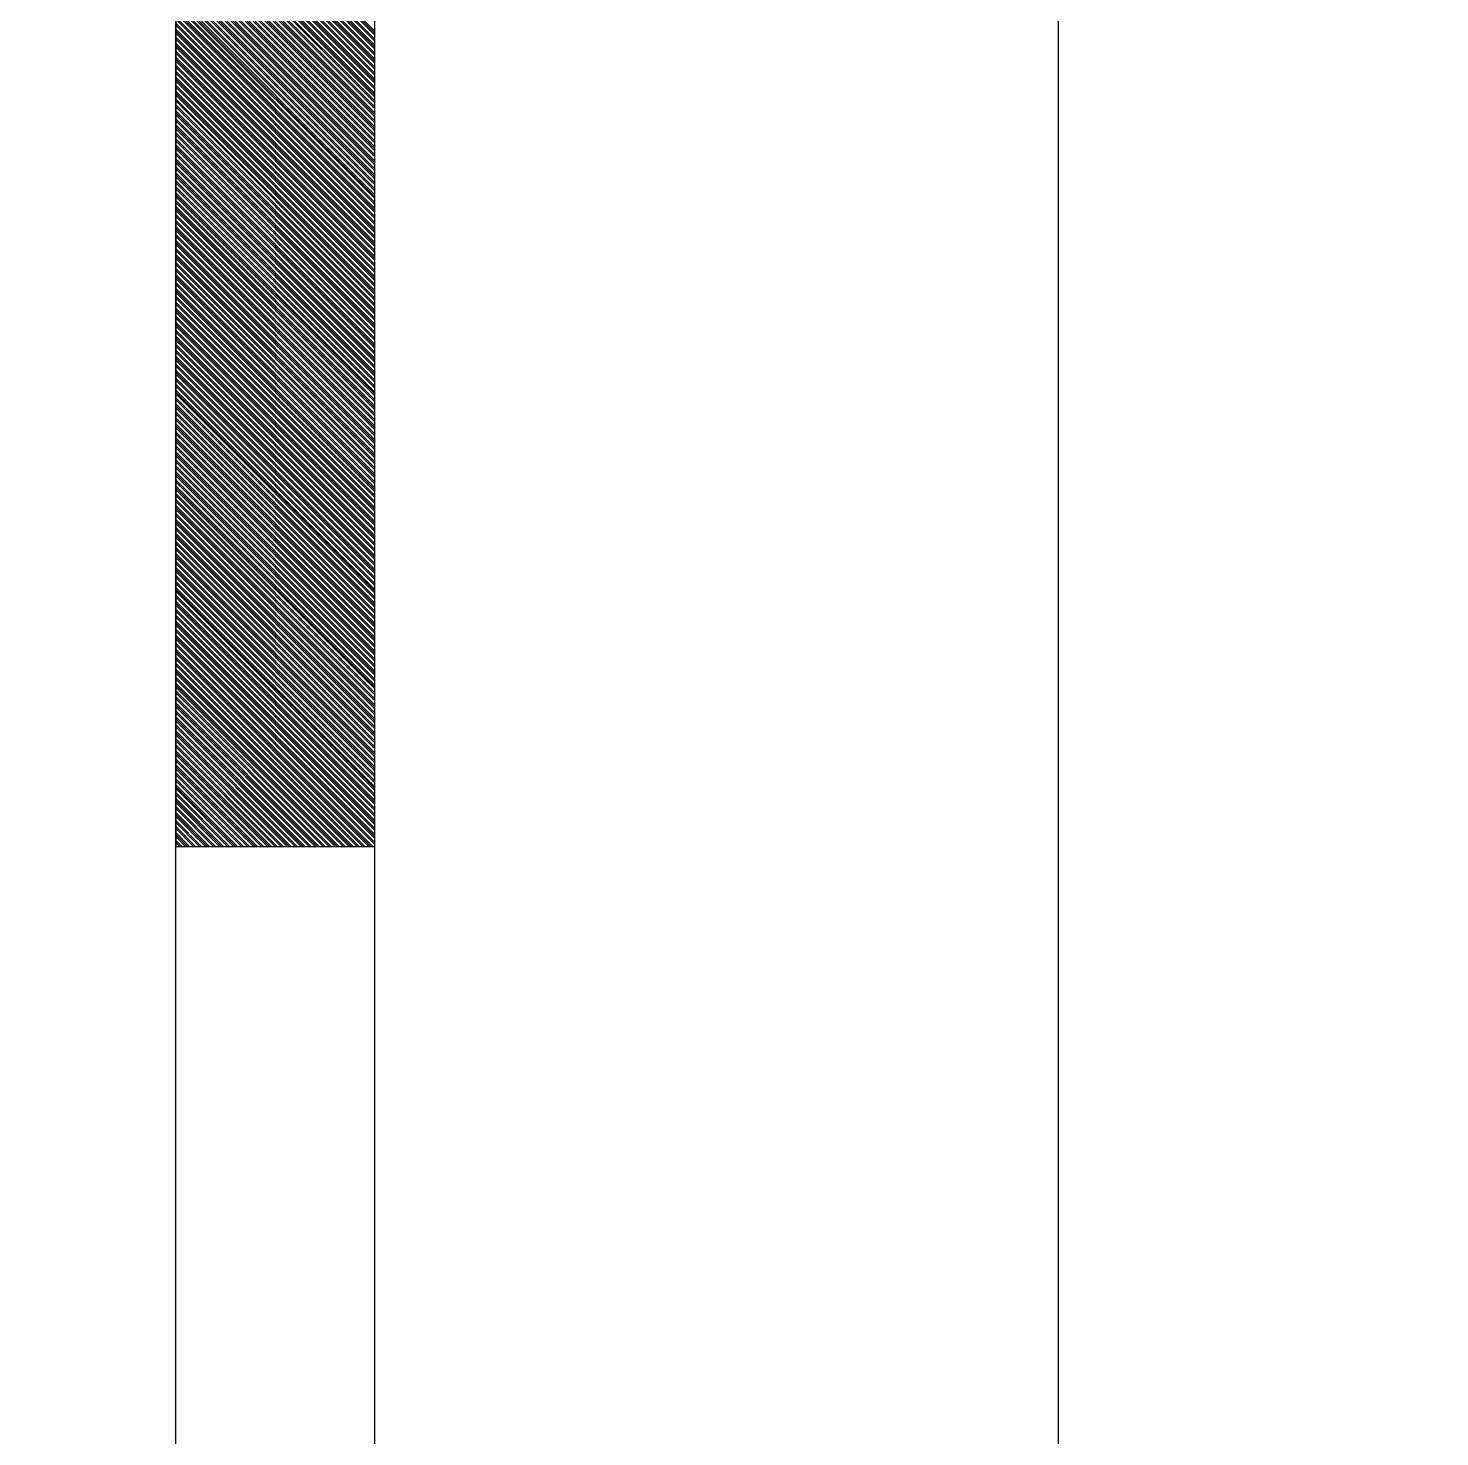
# Model space of a CAD drawing. Extents: x 729854 to 730444, y 4373781 to 4374808.
# Drawn here: x 730092.93 to 730100.01, y 4374708.05 to 4374715.12 of the extents above; entities that cross this region are included whole.
import ezdxf

# ---------------------------------------------------------------- set-up
doc = ezdxf.new("R2010")
doc.units = 0
doc.layers.get('0').update_dxf_attribs({"linetype": 'CONTINUOUS'})

msp = doc.modelspace()

# ---------------------------------------------------------------- linework, layer by layer
at = {"color": 0, "linetype": 'CONTINUOUS'}
for p, q in [((730093.67, 4374681.01), (730093.67, 4374781.01)), ((730093.67, 4374681.01), (730093.67, 4374781.01)), ((730094.67, 4374681.01), (730094.67, 4374781.01)), ((730094.67, 4374681.01), (730094.67, 4374781.01)), ((730094.67, 4374715.1), (730093.67, 4374716.1)), ((730094.67, 4374715.1), (730093.67, 4374716.1)), ((730094.67, 4374715.09), (730093.67, 4374716.09)), ((730094.67, 4374715.09), (730093.67, 4374716.09)), ((730094.67, 4374715.08), (730093.67, 4374716.08)), ((730094.67, 4374715.08), (730093.67, 4374716.08)), ((730094.67, 4374715.06), (730093.67, 4374716.06)), ((730094.67, 4374715.06), (730093.67, 4374716.06)), ((730094.67, 4374715.05), (730093.67, 4374716.05)), ((730094.67, 4374715.05), (730093.67, 4374716.05)), ((730094.67, 4374715.03), (730093.67, 4374716.03)), ((730094.67, 4374715.03), (730093.67, 4374716.03)), ((730094.67, 4374715.02), (730093.67, 4374716.02)), ((730094.67, 4374715.02), (730093.67, 4374716.02)), ((730094.67, 4374715.01), (730093.67, 4374716.01)), ((730094.67, 4374715.01), (730093.67, 4374716.01)), ((730094.67, 4374714.99), (730093.67, 4374715.99)), ((730094.67, 4374714.99), (730093.67, 4374715.99)), ((730094.67, 4374714.98), (730093.67, 4374715.98)), ((730094.67, 4374714.98), (730093.67, 4374715.98)), ((730094.67, 4374714.96), (730093.67, 4374715.96)), ((730094.67, 4374714.96), (730093.67, 4374715.96)), ((730094.67, 4374714.95), (730093.67, 4374715.95)), ((730094.67, 4374714.95), (730093.67, 4374715.95)), ((730094.67, 4374714.94), (730093.67, 4374715.94)), ((730094.67, 4374714.94), (730093.67, 4374715.94)), ((730094.67, 4374714.92), (730093.67, 4374715.92)), ((730094.67, 4374714.92), (730093.67, 4374715.92)), ((730094.67, 4374714.91), (730093.67, 4374715.91)), ((730094.67, 4374714.91), (730093.67, 4374715.91)), ((730094.67, 4374714.89), (730093.67, 4374715.89)), ((730094.67, 4374714.89), (730093.67, 4374715.89)), ((730094.67, 4374714.88), (730093.67, 4374715.88)), ((730094.67, 4374714.88), (730093.67, 4374715.88)), ((730094.67, 4374714.86), (730093.67, 4374715.86)), ((730094.67, 4374714.86), (730093.67, 4374715.86)), ((730094.67, 4374714.85), (730093.67, 4374715.85)), ((730094.67, 4374714.85), (730093.67, 4374715.85)), ((730094.67, 4374714.84), (730093.67, 4374715.84)), ((730094.67, 4374714.84), (730093.67, 4374715.84)), ((730094.67, 4374714.82), (730093.67, 4374715.82)), ((730094.67, 4374714.82), (730093.67, 4374715.82)), ((730094.67, 4374714.81), (730093.67, 4374715.81)), ((730094.67, 4374714.81), (730093.67, 4374715.81)), ((730094.67, 4374714.79), (730093.67, 4374715.79)), ((730094.67, 4374714.79), (730093.67, 4374715.79)), ((730094.67, 4374714.78), (730093.67, 4374715.78)), ((730094.67, 4374714.78), (730093.67, 4374715.78)), ((730094.67, 4374714.77), (730093.67, 4374715.77)), ((730094.67, 4374714.77), (730093.67, 4374715.77)), ((730094.67, 4374714.75), (730093.67, 4374715.75)), ((730094.67, 4374714.75), (730093.67, 4374715.75)), ((730094.67, 4374714.74), (730093.67, 4374715.74)), ((730094.67, 4374714.74), (730093.67, 4374715.74)), ((730094.67, 4374714.72), (730093.67, 4374715.72)), ((730094.67, 4374714.72), (730093.67, 4374715.72)), ((730094.67, 4374714.71), (730093.67, 4374715.71)), ((730094.67, 4374714.71), (730093.67, 4374715.71)), ((730094.67, 4374714.69), (730093.67, 4374715.69)), ((730094.67, 4374714.69), (730093.67, 4374715.69)), ((730094.67, 4374714.68), (730093.67, 4374715.68)), ((730094.67, 4374714.68), (730093.67, 4374715.68)), ((730094.67, 4374714.67), (730093.67, 4374715.67)), ((730094.67, 4374714.67), (730093.67, 4374715.67)), ((730094.67, 4374714.65), (730093.67, 4374715.65)), ((730094.67, 4374714.65), (730093.67, 4374715.65)), ((730094.67, 4374714.64), (730093.67, 4374715.64)), ((730094.67, 4374714.64), (730093.67, 4374715.64)), ((730094.67, 4374714.62), (730093.67, 4374715.62)), ((730094.67, 4374714.62), (730093.67, 4374715.62)), ((730094.67, 4374714.61), (730093.67, 4374715.61)), ((730094.67, 4374714.61), (730093.67, 4374715.61)), ((730094.67, 4374714.6), (730093.67, 4374715.6)), ((730094.67, 4374714.6), (730093.67, 4374715.6)), ((730094.67, 4374714.58), (730093.67, 4374715.58)), ((730094.67, 4374714.58), (730093.67, 4374715.58)), ((730094.67, 4374714.57), (730093.67, 4374715.57)), ((730094.67, 4374714.57), (730093.67, 4374715.57)), ((730094.67, 4374714.55), (730093.67, 4374715.55)), ((730094.67, 4374714.55), (730093.67, 4374715.55)), ((730094.67, 4374714.54), (730093.67, 4374715.54)), ((730094.67, 4374714.54), (730093.67, 4374715.54)), ((730094.67, 4374714.52), (730093.67, 4374715.52)), ((730094.67, 4374714.52), (730093.67, 4374715.52)), ((730094.67, 4374714.51), (730093.67, 4374715.51)), ((730094.67, 4374714.51), (730093.67, 4374715.51)), ((730094.67, 4374714.5), (730093.67, 4374715.5)), ((730094.67, 4374714.5), (730093.67, 4374715.5)), ((730094.67, 4374714.48), (730093.67, 4374715.48)), ((730094.67, 4374714.48), (730093.67, 4374715.48)), ((730094.67, 4374714.47), (730093.67, 4374715.47)), ((730094.67, 4374714.47), (730093.67, 4374715.47)), ((730094.67, 4374714.45), (730093.67, 4374715.45)), ((730094.67, 4374714.45), (730093.67, 4374715.45)), ((730094.67, 4374714.44), (730093.67, 4374715.44)), ((730094.67, 4374714.44), (730093.67, 4374715.44)), ((730094.67, 4374714.43), (730093.67, 4374715.43)), ((730094.67, 4374714.43), (730093.67, 4374715.43)), ((730094.67, 4374714.41), (730093.67, 4374715.41)), ((730094.67, 4374714.41), (730093.67, 4374715.41)), ((730094.67, 4374714.4), (730093.67, 4374715.4)), ((730094.67, 4374714.4), (730093.67, 4374715.4)), ((730094.67, 4374714.38), (730093.67, 4374715.38)), ((730094.67, 4374714.38), (730093.67, 4374715.38)), ((730094.67, 4374714.37), (730093.67, 4374715.37)), ((730094.67, 4374714.37), (730093.67, 4374715.37)), ((730094.67, 4374714.36), (730093.67, 4374715.36)), ((730094.67, 4374714.36), (730093.67, 4374715.36)), ((730094.67, 4374714.34), (730093.67, 4374715.34)), ((730094.67, 4374714.34), (730093.67, 4374715.34)), ((730094.67, 4374714.33), (730093.67, 4374715.33)), ((730094.67, 4374714.33), (730093.67, 4374715.33)), ((730094.67, 4374714.31), (730093.67, 4374715.31)), ((730094.67, 4374714.31), (730093.67, 4374715.31)), ((730094.67, 4374714.3), (730093.67, 4374715.3)), ((730094.67, 4374714.3), (730093.67, 4374715.3)), ((730094.67, 4374714.28), (730093.67, 4374715.28)), ((730094.67, 4374714.28), (730093.67, 4374715.28)), ((730094.67, 4374714.27), (730093.67, 4374715.27)), ((730094.67, 4374714.27), (730093.67, 4374715.27)), ((730094.67, 4374714.26), (730093.67, 4374715.26)), ((730094.67, 4374714.26), (730093.67, 4374715.26)), ((730094.67, 4374714.24), (730093.67, 4374715.24)), ((730094.67, 4374714.24), (730093.67, 4374715.24)), ((730094.67, 4374714.23), (730093.67, 4374715.23)), ((730094.67, 4374714.23), (730093.67, 4374715.23)), ((730094.67, 4374714.21), (730093.67, 4374715.21)), ((730094.67, 4374714.21), (730093.67, 4374715.21)), ((730094.67, 4374714.2), (730093.67, 4374715.2)), ((730094.67, 4374714.2), (730093.67, 4374715.2)), ((730094.67, 4374714.19), (730093.67, 4374715.19)), ((730094.67, 4374714.19), (730093.67, 4374715.19)), ((730094.67, 4374714.17), (730093.67, 4374715.17)), ((730094.67, 4374714.17), (730093.67, 4374715.17)), ((730094.67, 4374714.16), (730093.67, 4374715.16)), ((730094.67, 4374714.16), (730093.67, 4374715.16)), ((730094.67, 4374714.14), (730093.67, 4374715.14)), ((730094.67, 4374714.14), (730093.67, 4374715.14)), ((730094.67, 4374714.13), (730093.67, 4374715.13)), ((730094.67, 4374714.13), (730093.67, 4374715.13)), ((730094.67, 4374714.11), (730093.67, 4374715.11)), ((730094.67, 4374714.11), (730093.67, 4374715.11)), ((730094.67, 4374714.1), (730093.67, 4374715.1)), ((730094.67, 4374714.1), (730093.67, 4374715.1)), ((730094.67, 4374714.09), (730093.67, 4374715.09)), ((730094.67, 4374714.09), (730093.67, 4374715.09)), ((730094.67, 4374714.07), (730093.67, 4374715.07)), ((730094.67, 4374714.07), (730093.67, 4374715.07)), ((730094.67, 4374714.06), (730093.67, 4374715.06)), ((730094.67, 4374714.06), (730093.67, 4374715.06)), ((730094.67, 4374714.04), (730093.67, 4374715.04)), ((730094.67, 4374714.04), (730093.67, 4374715.04)), ((730094.67, 4374714.03), (730093.67, 4374715.03)), ((730094.67, 4374714.03), (730093.67, 4374715.03)), ((730094.67, 4374714.02), (730093.67, 4374715.02)), ((730094.67, 4374714.02), (730093.67, 4374715.02)), ((730094.67, 4374714), (730093.67, 4374715)), ((730094.67, 4374714), (730093.67, 4374715)), ((730094.67, 4374713.99), (730093.67, 4374714.99)), ((730094.67, 4374713.99), (730093.67, 4374714.99)), ((730094.67, 4374713.97), (730093.67, 4374714.97)), ((730094.67, 4374713.97), (730093.67, 4374714.97)), ((730094.67, 4374713.96), (730093.67, 4374714.96)), ((730094.67, 4374713.96), (730093.67, 4374714.96)), ((730094.67, 4374713.95), (730093.67, 4374714.95)), ((730094.67, 4374713.95), (730093.67, 4374714.95)), ((730094.67, 4374713.93), (730093.67, 4374714.93)), ((730094.67, 4374713.93), (730093.67, 4374714.93)), ((730094.67, 4374713.92), (730093.67, 4374714.92)), ((730094.67, 4374713.92), (730093.67, 4374714.92)), ((730094.67, 4374713.9), (730093.67, 4374714.9)), ((730094.67, 4374713.9), (730093.67, 4374714.9)), ((730094.67, 4374713.89), (730093.67, 4374714.89)), ((730094.67, 4374713.89), (730093.67, 4374714.89)), ((730094.67, 4374713.87), (730093.67, 4374714.87)), ((730094.67, 4374713.87), (730093.67, 4374714.87)), ((730094.67, 4374713.86), (730093.67, 4374714.86)), ((730094.67, 4374713.86), (730093.67, 4374714.86)), ((730094.67, 4374713.85), (730093.67, 4374714.85)), ((730094.67, 4374713.85), (730093.67, 4374714.85)), ((730094.67, 4374713.83), (730093.67, 4374714.83)), ((730094.67, 4374713.83), (730093.67, 4374714.83)), ((730094.67, 4374713.82), (730093.67, 4374714.82)), ((730094.67, 4374713.82), (730093.67, 4374714.82)), ((730094.67, 4374713.8), (730093.67, 4374714.8)), ((730094.67, 4374713.8), (730093.67, 4374714.8)), ((730094.67, 4374713.79), (730093.67, 4374714.79)), ((730094.67, 4374713.79), (730093.67, 4374714.79)), ((730094.67, 4374713.78), (730093.67, 4374714.78)), ((730094.67, 4374713.78), (730093.67, 4374714.78)), ((730094.67, 4374713.76), (730093.67, 4374714.76)), ((730094.67, 4374713.76), (730093.67, 4374714.76)), ((730094.67, 4374713.75), (730093.67, 4374714.75)), ((730094.67, 4374713.75), (730093.67, 4374714.75)), ((730094.67, 4374713.73), (730093.67, 4374714.73)), ((730094.67, 4374713.73), (730093.67, 4374714.73)), ((730094.67, 4374713.72), (730093.67, 4374714.72)), ((730094.67, 4374713.72), (730093.67, 4374714.72)), ((730094.67, 4374713.7), (730093.67, 4374714.7)), ((730094.67, 4374713.7), (730093.67, 4374714.7)), ((730094.67, 4374713.69), (730093.67, 4374714.69)), ((730094.67, 4374713.69), (730093.67, 4374714.69)), ((730094.67, 4374713.68), (730093.67, 4374714.68)), ((730094.67, 4374713.68), (730093.67, 4374714.68)), ((730094.67, 4374713.66), (730093.67, 4374714.66)), ((730094.67, 4374713.66), (730093.67, 4374714.66)), ((730094.67, 4374713.65), (730093.67, 4374714.65)), ((730094.67, 4374713.65), (730093.67, 4374714.65)), ((730094.67, 4374713.63), (730093.67, 4374714.63)), ((730094.67, 4374713.63), (730093.67, 4374714.63)), ((730094.67, 4374713.62), (730093.67, 4374714.62)), ((730094.67, 4374713.62), (730093.67, 4374714.62)), ((730094.67, 4374713.61), (730093.67, 4374714.61)), ((730094.67, 4374713.61), (730093.67, 4374714.61)), ((730094.67, 4374713.59), (730093.67, 4374714.59)), ((730094.67, 4374713.59), (730093.67, 4374714.59)), ((730094.67, 4374713.58), (730093.67, 4374714.58)), ((730094.67, 4374713.58), (730093.67, 4374714.58)), ((730094.67, 4374713.56), (730093.67, 4374714.56)), ((730094.67, 4374713.56), (730093.67, 4374714.56)), ((730094.67, 4374713.55), (730093.67, 4374714.55)), ((730094.67, 4374713.55), (730093.67, 4374714.55)), ((730094.67, 4374713.53), (730093.67, 4374714.53)), ((730094.67, 4374713.53), (730093.67, 4374714.53)), ((730094.67, 4374713.52), (730093.67, 4374714.52)), ((730094.67, 4374713.52), (730093.67, 4374714.52)), ((730094.67, 4374713.51), (730093.67, 4374714.51)), ((730094.67, 4374713.51), (730093.67, 4374714.51)), ((730094.67, 4374713.49), (730093.67, 4374714.49)), ((730094.67, 4374713.49), (730093.67, 4374714.49)), ((730094.67, 4374713.48), (730093.67, 4374714.48)), ((730094.67, 4374713.48), (730093.67, 4374714.48)), ((730094.67, 4374713.46), (730093.67, 4374714.46)), ((730094.67, 4374713.46), (730093.67, 4374714.46)), ((730094.67, 4374713.45), (730093.67, 4374714.45)), ((730094.67, 4374713.45), (730093.67, 4374714.45)), ((730094.67, 4374713.44), (730093.67, 4374714.44)), ((730094.67, 4374713.44), (730093.67, 4374714.44)), ((730094.67, 4374713.42), (730093.67, 4374714.42)), ((730094.67, 4374713.42), (730093.67, 4374714.42)), ((730094.67, 4374713.41), (730093.67, 4374714.41)), ((730094.67, 4374713.41), (730093.67, 4374714.41)), ((730094.67, 4374713.39), (730093.67, 4374714.39)), ((730094.67, 4374713.39), (730093.67, 4374714.39)), ((730094.67, 4374713.38), (730093.67, 4374714.38)), ((730094.67, 4374713.38), (730093.67, 4374714.38)), ((730094.67, 4374713.37), (730093.67, 4374714.37)), ((730094.67, 4374713.37), (730093.67, 4374714.37)), ((730094.67, 4374713.35), (730093.67, 4374714.35)), ((730094.67, 4374713.35), (730093.67, 4374714.35)), ((730094.67, 4374713.34), (730093.67, 4374714.34)), ((730094.67, 4374713.34), (730093.67, 4374714.34)), ((730094.67, 4374713.32), (730093.67, 4374714.32)), ((730094.67, 4374713.32), (730093.67, 4374714.32)), ((730094.67, 4374713.31), (730093.67, 4374714.31)), ((730094.67, 4374713.31), (730093.67, 4374714.31)), ((730094.67, 4374713.29), (730093.67, 4374714.29)), ((730094.67, 4374713.29), (730093.67, 4374714.29)), ((730094.67, 4374713.28), (730093.67, 4374714.28)), ((730094.67, 4374713.28), (730093.67, 4374714.28)), ((730094.67, 4374713.27), (730093.67, 4374714.27)), ((730094.67, 4374713.27), (730093.67, 4374714.27)), ((730094.67, 4374713.25), (730093.67, 4374714.25)), ((730094.67, 4374713.25), (730093.67, 4374714.25)), ((730094.67, 4374713.24), (730093.67, 4374714.24)), ((730094.67, 4374713.24), (730093.67, 4374714.24)), ((730094.67, 4374713.22), (730093.67, 4374714.22)), ((730094.67, 4374713.22), (730093.67, 4374714.22)), ((730094.67, 4374713.21), (730093.67, 4374714.21)), ((730094.67, 4374713.21), (730093.67, 4374714.21)), ((730094.67, 4374713.2), (730093.67, 4374714.2)), ((730094.67, 4374713.2), (730093.67, 4374714.2)), ((730094.67, 4374713.18), (730093.67, 4374714.18)), ((730094.67, 4374713.18), (730093.67, 4374714.18)), ((730094.67, 4374713.17), (730093.67, 4374714.17)), ((730094.67, 4374713.17), (730093.67, 4374714.17)), ((730094.67, 4374713.15), (730093.67, 4374714.15)), ((730094.67, 4374713.15), (730093.67, 4374714.15)), ((730094.67, 4374713.14), (730093.67, 4374714.14)), ((730094.67, 4374713.14), (730093.67, 4374714.14)), ((730094.67, 4374713.12), (730093.67, 4374714.12)), ((730094.67, 4374713.12), (730093.67, 4374714.12)), ((730094.67, 4374713.11), (730093.67, 4374714.11)), ((730094.67, 4374713.11), (730093.67, 4374714.11)), ((730094.67, 4374713.1), (730093.67, 4374714.1)), ((730094.67, 4374713.1), (730093.67, 4374714.1)), ((730094.67, 4374713.08), (730093.67, 4374714.08)), ((730094.67, 4374713.08), (730093.67, 4374714.08)), ((730094.67, 4374713.07), (730093.67, 4374714.07)), ((730094.67, 4374713.07), (730093.67, 4374714.07)), ((730094.67, 4374713.05), (730093.67, 4374714.05)), ((730094.67, 4374713.05), (730093.67, 4374714.05)), ((730094.67, 4374713.04), (730093.67, 4374714.04)), ((730094.67, 4374713.04), (730093.67, 4374714.04)), ((730094.67, 4374713.03), (730093.67, 4374714.03)), ((730094.67, 4374713.03), (730093.67, 4374714.03)), ((730094.67, 4374713.01), (730093.67, 4374714.01)), ((730094.67, 4374713.01), (730093.67, 4374714.01)), ((730094.67, 4374713), (730093.67, 4374714)), ((730094.67, 4374713), (730093.67, 4374714)), ((730094.67, 4374712.98), (730093.67, 4374713.98)), ((730094.67, 4374712.98), (730093.67, 4374713.98)), ((730094.67, 4374712.97), (730093.67, 4374713.97)), ((730094.67, 4374712.97), (730093.67, 4374713.97)), ((730094.67, 4374712.96), (730093.67, 4374713.96)), ((730094.67, 4374712.96), (730093.67, 4374713.96)), ((730094.67, 4374712.94), (730093.67, 4374713.94)), ((730094.67, 4374712.94), (730093.67, 4374713.94)), ((730094.67, 4374712.93), (730093.67, 4374713.93)), ((730094.67, 4374712.93), (730093.67, 4374713.93)), ((730094.67, 4374712.91), (730093.67, 4374713.91)), ((730094.67, 4374712.91), (730093.67, 4374713.91)), ((730094.67, 4374712.9), (730093.67, 4374713.9)), ((730094.67, 4374712.9), (730093.67, 4374713.9)), ((730094.67, 4374712.88), (730093.67, 4374713.88)), ((730094.67, 4374712.88), (730093.67, 4374713.88)), ((730094.67, 4374712.87), (730093.67, 4374713.87)), ((730094.67, 4374712.87), (730093.67, 4374713.87)), ((730094.67, 4374712.86), (730093.67, 4374713.86)), ((730094.67, 4374712.86), (730093.67, 4374713.86)), ((730094.67, 4374712.84), (730093.67, 4374713.84)), ((730094.67, 4374712.84), (730093.67, 4374713.84)), ((730094.67, 4374712.83), (730093.67, 4374713.83)), ((730094.67, 4374712.83), (730093.67, 4374713.83)), ((730094.67, 4374712.81), (730093.67, 4374713.81)), ((730094.67, 4374712.81), (730093.67, 4374713.81)), ((730094.67, 4374712.8), (730093.67, 4374713.8)), ((730094.67, 4374712.8), (730093.67, 4374713.8)), ((730094.67, 4374712.79), (730093.67, 4374713.79)), ((730094.67, 4374712.79), (730093.67, 4374713.79)), ((730094.67, 4374712.77), (730093.67, 4374713.77)), ((730094.67, 4374712.77), (730093.67, 4374713.77)), ((730094.67, 4374712.76), (730093.67, 4374713.76)), ((730094.67, 4374712.76), (730093.67, 4374713.76)), ((730094.67, 4374712.74), (730093.67, 4374713.74)), ((730094.67, 4374712.74), (730093.67, 4374713.74)), ((730094.67, 4374712.73), (730093.67, 4374713.73)), ((730094.67, 4374712.73), (730093.67, 4374713.73)), ((730094.67, 4374712.71), (730093.67, 4374713.71)), ((730094.67, 4374712.71), (730093.67, 4374713.71)), ((730094.67, 4374712.7), (730093.67, 4374713.7)), ((730094.67, 4374712.7), (730093.67, 4374713.7)), ((730094.67, 4374712.69), (730093.67, 4374713.69)), ((730094.67, 4374712.69), (730093.67, 4374713.69)), ((730094.67, 4374712.67), (730093.67, 4374713.67)), ((730094.67, 4374712.67), (730093.67, 4374713.67)), ((730094.67, 4374712.66), (730093.67, 4374713.66)), ((730094.67, 4374712.66), (730093.67, 4374713.66)), ((730094.67, 4374712.64), (730093.67, 4374713.64)), ((730094.67, 4374712.64), (730093.67, 4374713.64)), ((730094.67, 4374712.63), (730093.67, 4374713.63)), ((730094.67, 4374712.63), (730093.67, 4374713.63)), ((730094.67, 4374712.62), (730093.67, 4374713.62)), ((730094.67, 4374712.62), (730093.67, 4374713.62)), ((730094.67, 4374712.6), (730093.67, 4374713.6)), ((730094.67, 4374712.6), (730093.67, 4374713.6)), ((730094.67, 4374712.59), (730093.67, 4374713.59)), ((730094.67, 4374712.59), (730093.67, 4374713.59)), ((730094.67, 4374712.57), (730093.67, 4374713.57)), ((730094.67, 4374712.57), (730093.67, 4374713.57)), ((730094.67, 4374712.56), (730093.67, 4374713.56)), ((730094.67, 4374712.56), (730093.67, 4374713.56)), ((730094.67, 4374712.55), (730093.67, 4374713.55)), ((730094.67, 4374712.55), (730093.67, 4374713.55)), ((730094.67, 4374712.53), (730093.67, 4374713.53)), ((730094.67, 4374712.53), (730093.67, 4374713.53)), ((730094.67, 4374712.52), (730093.67, 4374713.52)), ((730094.67, 4374712.52), (730093.67, 4374713.52)), ((730094.67, 4374712.5), (730093.67, 4374713.5)), ((730094.67, 4374712.5), (730093.67, 4374713.5)), ((730094.67, 4374712.49), (730093.67, 4374713.49)), ((730094.67, 4374712.49), (730093.67, 4374713.49)), ((730094.67, 4374712.47), (730093.67, 4374713.47)), ((730094.67, 4374712.47), (730093.67, 4374713.47)), ((730094.67, 4374712.46), (730093.67, 4374713.46)), ((730094.67, 4374712.46), (730093.67, 4374713.46)), ((730094.67, 4374712.45), (730093.67, 4374713.45)), ((730094.67, 4374712.45), (730093.67, 4374713.45)), ((730094.67, 4374712.43), (730093.67, 4374713.43)), ((730094.67, 4374712.43), (730093.67, 4374713.43)), ((730094.67, 4374712.42), (730093.67, 4374713.42)), ((730094.67, 4374712.42), (730093.67, 4374713.42)), ((730094.67, 4374712.4), (730093.67, 4374713.4)), ((730094.67, 4374712.4), (730093.67, 4374713.4)), ((730094.67, 4374712.39), (730093.67, 4374713.39)), ((730094.67, 4374712.39), (730093.67, 4374713.39)), ((730094.67, 4374712.38), (730093.67, 4374713.38)), ((730094.67, 4374712.38), (730093.67, 4374713.38)), ((730094.67, 4374712.36), (730093.67, 4374713.36)), ((730094.67, 4374712.36), (730093.67, 4374713.36)), ((730094.67, 4374712.35), (730093.67, 4374713.35)), ((730094.67, 4374712.35), (730093.67, 4374713.35)), ((730094.67, 4374712.33), (730093.67, 4374713.33)), ((730094.67, 4374712.33), (730093.67, 4374713.33)), ((730094.67, 4374712.32), (730093.67, 4374713.32)), ((730094.67, 4374712.32), (730093.67, 4374713.32)), ((730094.67, 4374712.3), (730093.67, 4374713.3)), ((730094.67, 4374712.3), (730093.67, 4374713.3)), ((730094.67, 4374712.29), (730093.67, 4374713.29)), ((730094.67, 4374712.29), (730093.67, 4374713.29)), ((730094.67, 4374712.28), (730093.67, 4374713.28)), ((730094.67, 4374712.28), (730093.67, 4374713.28)), ((730094.67, 4374712.26), (730093.67, 4374713.26)), ((730094.67, 4374712.26), (730093.67, 4374713.26)), ((730094.67, 4374712.25), (730093.67, 4374713.25)), ((730094.67, 4374712.25), (730093.67, 4374713.25)), ((730094.67, 4374712.23), (730093.67, 4374713.23)), ((730094.67, 4374712.23), (730093.67, 4374713.23)), ((730094.67, 4374712.22), (730093.67, 4374713.22)), ((730094.67, 4374712.22), (730093.67, 4374713.22)), ((730094.67, 4374712.21), (730093.67, 4374713.21)), ((730094.67, 4374712.21), (730093.67, 4374713.21)), ((730094.67, 4374712.19), (730093.67, 4374713.19)), ((730094.67, 4374712.19), (730093.67, 4374713.19)), ((730094.67, 4374712.18), (730093.67, 4374713.18)), ((730094.67, 4374712.18), (730093.67, 4374713.18)), ((730094.67, 4374712.16), (730093.67, 4374713.16)), ((730094.67, 4374712.16), (730093.67, 4374713.16)), ((730094.67, 4374712.15), (730093.67, 4374713.15)), ((730094.67, 4374712.15), (730093.67, 4374713.15)), ((730094.67, 4374712.13), (730093.67, 4374713.13)), ((730094.67, 4374712.13), (730093.67, 4374713.13)), ((730094.67, 4374712.12), (730093.67, 4374713.12)), ((730094.67, 4374712.12), (730093.67, 4374713.12)), ((730094.67, 4374712.11), (730093.67, 4374713.11)), ((730094.67, 4374712.11), (730093.67, 4374713.11)), ((730094.67, 4374712.09), (730093.67, 4374713.09)), ((730094.67, 4374712.09), (730093.67, 4374713.09)), ((730094.67, 4374712.08), (730093.67, 4374713.08)), ((730094.67, 4374712.08), (730093.67, 4374713.08)), ((730094.67, 4374712.06), (730093.67, 4374713.06)), ((730094.67, 4374712.06), (730093.67, 4374713.06)), ((730094.67, 4374712.05), (730093.67, 4374713.05)), ((730094.67, 4374712.05), (730093.67, 4374713.05)), ((730094.67, 4374712.04), (730093.67, 4374713.04)), ((730094.67, 4374712.04), (730093.67, 4374713.04)), ((730094.67, 4374712.02), (730093.67, 4374713.02)), ((730094.67, 4374712.02), (730093.67, 4374713.02)), ((730094.67, 4374712.01), (730093.67, 4374713.01)), ((730094.67, 4374712.01), (730093.67, 4374713.01)), ((730094.67, 4374711.99), (730093.67, 4374712.99)), ((730094.67, 4374711.99), (730093.67, 4374712.99)), ((730094.67, 4374711.98), (730093.67, 4374712.98)), ((730094.67, 4374711.98), (730093.67, 4374712.98)), ((730094.67, 4374711.97), (730093.67, 4374712.97)), ((730094.67, 4374711.97), (730093.67, 4374712.97)), ((730094.67, 4374711.95), (730093.67, 4374712.95)), ((730094.67, 4374711.95), (730093.67, 4374712.95)), ((730094.67, 4374711.94), (730093.67, 4374712.94)), ((730094.67, 4374711.94), (730093.67, 4374712.94)), ((730094.67, 4374711.92), (730093.67, 4374712.92)), ((730094.67, 4374711.92), (730093.67, 4374712.92)), ((730094.67, 4374711.91), (730093.67, 4374712.91)), ((730094.67, 4374711.91), (730093.67, 4374712.91)), ((730094.67, 4374711.89), (730093.67, 4374712.89)), ((730094.67, 4374711.89), (730093.67, 4374712.89)), ((730094.67, 4374711.88), (730093.67, 4374712.88)), ((730094.67, 4374711.88), (730093.67, 4374712.88)), ((730094.67, 4374711.87), (730093.67, 4374712.87)), ((730094.67, 4374711.87), (730093.67, 4374712.87)), ((730094.67, 4374711.85), (730093.67, 4374712.85)), ((730094.67, 4374711.85), (730093.67, 4374712.85)), ((730094.67, 4374711.84), (730093.67, 4374712.84)), ((730094.67, 4374711.84), (730093.67, 4374712.84)), ((730094.67, 4374711.82), (730093.67, 4374712.82)), ((730094.67, 4374711.82), (730093.67, 4374712.82)), ((730094.67, 4374711.81), (730093.67, 4374712.81)), ((730094.67, 4374711.81), (730093.67, 4374712.81)), ((730094.67, 4374711.8), (730093.67, 4374712.8)), ((730094.67, 4374711.8), (730093.67, 4374712.8)), ((730094.67, 4374711.78), (730093.67, 4374712.78)), ((730094.67, 4374711.78), (730093.67, 4374712.78)), ((730094.67, 4374711.77), (730093.67, 4374712.77)), ((730094.67, 4374711.77), (730093.67, 4374712.77)), ((730094.67, 4374711.75), (730093.67, 4374712.75)), ((730094.67, 4374711.75), (730093.67, 4374712.75)), ((730094.67, 4374711.74), (730093.67, 4374712.74)), ((730094.67, 4374711.74), (730093.67, 4374712.74)), ((730094.67, 4374711.72), (730093.67, 4374712.72)), ((730094.67, 4374711.72), (730093.67, 4374712.72)), ((730094.67, 4374711.71), (730093.67, 4374712.71)), ((730094.67, 4374711.71), (730093.67, 4374712.71)), ((730094.67, 4374711.7), (730093.67, 4374712.7)), ((730094.67, 4374711.7), (730093.67, 4374712.7)), ((730094.67, 4374711.68), (730093.67, 4374712.68)), ((730094.67, 4374711.68), (730093.67, 4374712.68)), ((730094.67, 4374711.67), (730093.67, 4374712.67)), ((730094.67, 4374711.67), (730093.67, 4374712.67)), ((730094.67, 4374711.65), (730093.67, 4374712.65)), ((730094.67, 4374711.65), (730093.67, 4374712.65)), ((730094.67, 4374711.64), (730093.67, 4374712.64)), ((730094.67, 4374711.64), (730093.67, 4374712.64)), ((730094.67, 4374711.63), (730093.67, 4374712.63)), ((730094.67, 4374711.63), (730093.67, 4374712.63)), ((730094.67, 4374711.61), (730093.67, 4374712.61)), ((730094.67, 4374711.61), (730093.67, 4374712.61)), ((730094.67, 4374711.6), (730093.67, 4374712.6)), ((730094.67, 4374711.6), (730093.67, 4374712.6)), ((730094.67, 4374711.58), (730093.67, 4374712.58)), ((730094.67, 4374711.58), (730093.67, 4374712.58)), ((730094.67, 4374711.57), (730093.67, 4374712.57)), ((730094.67, 4374711.57), (730093.67, 4374712.57)), ((730094.67, 4374711.56), (730093.67, 4374712.56)), ((730094.67, 4374711.56), (730093.67, 4374712.56)), ((730094.67, 4374711.54), (730093.67, 4374712.54)), ((730094.67, 4374711.54), (730093.67, 4374712.54)), ((730094.67, 4374711.53), (730093.67, 4374712.53)), ((730094.67, 4374711.53), (730093.67, 4374712.53)), ((730094.67, 4374711.51), (730093.67, 4374712.51)), ((730094.67, 4374711.51), (730093.67, 4374712.51)), ((730094.67, 4374711.5), (730093.67, 4374712.5)), ((730094.67, 4374711.5), (730093.67, 4374712.5)), ((730094.67, 4374711.48), (730093.67, 4374712.48)), ((730094.67, 4374711.48), (730093.67, 4374712.48)), ((730094.67, 4374711.47), (730093.67, 4374712.47)), ((730094.67, 4374711.47), (730093.67, 4374712.47)), ((730094.67, 4374711.46), (730093.67, 4374712.46)), ((730094.67, 4374711.46), (730093.67, 4374712.46)), ((730094.67, 4374711.44), (730093.67, 4374712.44)), ((730094.67, 4374711.44), (730093.67, 4374712.44)), ((730094.67, 4374711.43), (730093.67, 4374712.43)), ((730094.67, 4374711.43), (730093.67, 4374712.43)), ((730094.67, 4374711.41), (730093.67, 4374712.41)), ((730094.67, 4374711.41), (730093.67, 4374712.41)), ((730094.67, 4374711.4), (730093.67, 4374712.4)), ((730094.67, 4374711.4), (730093.67, 4374712.4)), ((730094.67, 4374711.39), (730093.67, 4374712.39)), ((730094.67, 4374711.39), (730093.67, 4374712.39)), ((730094.67, 4374711.37), (730093.67, 4374712.37)), ((730094.67, 4374711.37), (730093.67, 4374712.37)), ((730094.67, 4374711.36), (730093.67, 4374712.36)), ((730094.67, 4374711.36), (730093.67, 4374712.36)), ((730094.67, 4374711.34), (730093.67, 4374712.34)), ((730094.67, 4374711.34), (730093.67, 4374712.34)), ((730094.67, 4374711.33), (730093.67, 4374712.33)), ((730094.67, 4374711.33), (730093.67, 4374712.33)), ((730094.67, 4374711.31), (730093.67, 4374712.31)), ((730094.67, 4374711.31), (730093.67, 4374712.31)), ((730094.67, 4374711.3), (730093.67, 4374712.3)), ((730094.67, 4374711.3), (730093.67, 4374712.3)), ((730094.67, 4374711.29), (730093.67, 4374712.29)), ((730094.67, 4374711.29), (730093.67, 4374712.29)), ((730094.67, 4374711.27), (730093.67, 4374712.27)), ((730094.67, 4374711.27), (730093.67, 4374712.27)), ((730094.67, 4374711.26), (730093.67, 4374712.26)), ((730094.67, 4374711.26), (730093.67, 4374712.26)), ((730094.67, 4374711.24), (730093.67, 4374712.24)), ((730094.67, 4374711.24), (730093.67, 4374712.24)), ((730094.67, 4374711.23), (730093.67, 4374712.23)), ((730094.67, 4374711.23), (730093.67, 4374712.23)), ((730094.67, 4374711.22), (730093.67, 4374712.22)), ((730094.67, 4374711.22), (730093.67, 4374712.22)), ((730094.67, 4374711.2), (730093.67, 4374712.2)), ((730094.67, 4374711.2), (730093.67, 4374712.2)), ((730094.67, 4374711.19), (730093.67, 4374712.19)), ((730094.67, 4374711.19), (730093.67, 4374712.19)), ((730094.67, 4374711.17), (730093.67, 4374712.17)), ((730094.67, 4374711.17), (730093.67, 4374712.17)), ((730094.67, 4374711.16), (730093.67, 4374712.16)), ((730094.67, 4374711.16), (730093.67, 4374712.16)), ((730094.67, 4374711.14), (730093.67, 4374712.14)), ((730094.67, 4374711.14), (730093.67, 4374712.14)), ((730094.67, 4374711.13), (730093.67, 4374712.13)), ((730094.67, 4374711.13), (730093.67, 4374712.13)), ((730094.67, 4374711.12), (730093.67, 4374712.12)), ((730094.67, 4374711.12), (730093.67, 4374712.12)), ((730094.67, 4374711.1), (730093.67, 4374712.1)), ((730094.67, 4374711.1), (730093.67, 4374712.1)), ((730094.67, 4374711.09), (730093.67, 4374712.09)), ((730094.67, 4374711.09), (730093.67, 4374712.09)), ((730094.67, 4374711.07), (730093.67, 4374712.07)), ((730094.67, 4374711.07), (730093.67, 4374712.07)), ((730094.67, 4374711.06), (730093.67, 4374712.06)), ((730094.67, 4374711.06), (730093.67, 4374712.06)), ((730094.67, 4374711.05), (730093.67, 4374712.05)), ((730094.67, 4374711.05), (730093.67, 4374712.05)), ((730094.67, 4374711.03), (730093.67, 4374712.03)), ((730094.67, 4374711.03), (730093.67, 4374712.03)), ((730094.67, 4374711.02), (730093.67, 4374712.02)), ((730094.67, 4374711.02), (730093.67, 4374712.02)), ((730094.66, 4374711.01), (730093.67, 4374712)), ((730094.66, 4374711.01), (730093.67, 4374712)), ((730094.65, 4374711.01), (730093.67, 4374711.99)), ((730094.65, 4374711.01), (730093.67, 4374711.99)), ((730094.64, 4374711.01), (730093.67, 4374711.98)), ((730094.64, 4374711.01), (730093.67, 4374711.98)), ((730094.62, 4374711.01), (730093.67, 4374711.96)), ((730094.62, 4374711.01), (730093.67, 4374711.96)), ((730094.61, 4374711.01), (730093.67, 4374711.95)), ((730094.61, 4374711.01), (730093.67, 4374711.95)), ((730094.59, 4374711.01), (730093.67, 4374711.93)), ((730094.59, 4374711.01), (730093.67, 4374711.93)), ((730094.58, 4374711.01), (730093.67, 4374711.92)), ((730094.58, 4374711.01), (730093.67, 4374711.92)), ((730094.56, 4374711.01), (730093.67, 4374711.9)), ((730094.56, 4374711.01), (730093.67, 4374711.9)), ((730094.55, 4374711.01), (730093.67, 4374711.89)), ((730094.55, 4374711.01), (730093.67, 4374711.89)), ((730094.54, 4374711.01), (730093.67, 4374711.88)), ((730094.54, 4374711.01), (730093.67, 4374711.88)), ((730094.52, 4374711.01), (730093.67, 4374711.86)), ((730094.52, 4374711.01), (730093.67, 4374711.86)), ((730094.51, 4374711.01), (730093.67, 4374711.85)), ((730094.51, 4374711.01), (730093.67, 4374711.85)), ((730094.49, 4374711.01), (730093.67, 4374711.83)), ((730094.49, 4374711.01), (730093.67, 4374711.83)), ((730094.48, 4374711.01), (730093.67, 4374711.82)), ((730094.48, 4374711.01), (730093.67, 4374711.82)), ((730094.47, 4374711.01), (730093.67, 4374711.81)), ((730094.47, 4374711.01), (730093.67, 4374711.81)), ((730094.45, 4374711.01), (730093.67, 4374711.79)), ((730094.45, 4374711.01), (730093.67, 4374711.79)), ((730094.44, 4374711.01), (730093.67, 4374711.78)), ((730094.44, 4374711.01), (730093.67, 4374711.78)), ((730094.42, 4374711.01), (730093.67, 4374711.76)), ((730094.42, 4374711.01), (730093.67, 4374711.76)), ((730094.41, 4374711.01), (730093.67, 4374711.75)), ((730094.41, 4374711.01), (730093.67, 4374711.75)), ((730094.39, 4374711.01), (730093.67, 4374711.73)), ((730094.39, 4374711.01), (730093.67, 4374711.73)), ((730094.38, 4374711.01), (730093.67, 4374711.72)), ((730094.38, 4374711.01), (730093.67, 4374711.72)), ((730094.37, 4374711.01), (730093.67, 4374711.71)), ((730094.37, 4374711.01), (730093.67, 4374711.71)), ((730094.35, 4374711.01), (730093.67, 4374711.69)), ((730094.35, 4374711.01), (730093.67, 4374711.69)), ((730094.34, 4374711.01), (730093.67, 4374711.68)), ((730094.34, 4374711.01), (730093.67, 4374711.68)), ((730094.32, 4374711.01), (730093.67, 4374711.66)), ((730094.32, 4374711.01), (730093.67, 4374711.66)), ((730094.31, 4374711.01), (730093.67, 4374711.65)), ((730094.31, 4374711.01), (730093.67, 4374711.65)), ((730094.3, 4374711.01), (730093.67, 4374711.64)), ((730094.3, 4374711.01), (730093.67, 4374711.64)), ((730094.28, 4374711.01), (730093.67, 4374711.62)), ((730094.28, 4374711.01), (730093.67, 4374711.62)), ((730094.27, 4374711.01), (730093.67, 4374711.61)), ((730094.27, 4374711.01), (730093.67, 4374711.61)), ((730094.25, 4374711.01), (730093.67, 4374711.59)), ((730094.25, 4374711.01), (730093.67, 4374711.59)), ((730094.24, 4374711.01), (730093.67, 4374711.58)), ((730094.24, 4374711.01), (730093.67, 4374711.58)), ((730094.23, 4374711.01), (730093.67, 4374711.57)), ((730094.23, 4374711.01), (730093.67, 4374711.57)), ((730094.21, 4374711.01), (730093.67, 4374711.55)), ((730094.21, 4374711.01), (730093.67, 4374711.55)), ((730094.2, 4374711.01), (730093.67, 4374711.54)), ((730094.2, 4374711.01), (730093.67, 4374711.54)), ((730094.18, 4374711.01), (730093.67, 4374711.52)), ((730094.18, 4374711.01), (730093.67, 4374711.52)), ((730094.17, 4374711.01), (730093.67, 4374711.51)), ((730094.17, 4374711.01), (730093.67, 4374711.51)), ((730094.15, 4374711.01), (730093.67, 4374711.49)), ((730094.15, 4374711.01), (730093.67, 4374711.49)), ((730094.14, 4374711.01), (730093.67, 4374711.48)), ((730094.14, 4374711.01), (730093.67, 4374711.48)), ((730094.13, 4374711.01), (730093.67, 4374711.47)), ((730094.13, 4374711.01), (730093.67, 4374711.47)), ((730094.11, 4374711.01), (730093.67, 4374711.45)), ((730094.11, 4374711.01), (730093.67, 4374711.45)), ((730094.1, 4374711.01), (730093.67, 4374711.44)), ((730094.1, 4374711.01), (730093.67, 4374711.44)), ((730094.08, 4374711.01), (730093.67, 4374711.42)), ((730094.08, 4374711.01), (730093.67, 4374711.42)), ((730094.07, 4374711.01), (730093.67, 4374711.41)), ((730094.07, 4374711.01), (730093.67, 4374711.41)), ((730094.06, 4374711.01), (730093.67, 4374711.4)), ((730094.06, 4374711.01), (730093.67, 4374711.4)), ((730094.04, 4374711.01), (730093.67, 4374711.38)), ((730094.04, 4374711.01), (730093.67, 4374711.38)), ((730094.03, 4374711.01), (730093.67, 4374711.37)), ((730094.03, 4374711.01), (730093.67, 4374711.37)), ((730094.01, 4374711.01), (730093.67, 4374711.35)), ((730094.01, 4374711.01), (730093.67, 4374711.35)), ((730094, 4374711.01), (730093.67, 4374711.34)), ((730094, 4374711.01), (730093.67, 4374711.34)), ((730093.98, 4374711.01), (730093.67, 4374711.32)), ((730093.98, 4374711.01), (730093.67, 4374711.32)), ((730093.97, 4374711.01), (730093.67, 4374711.31)), ((730093.97, 4374711.01), (730093.67, 4374711.31)), ((730093.96, 4374711.01), (730093.67, 4374711.3)), ((730093.96, 4374711.01), (730093.67, 4374711.3)), ((730093.94, 4374711.01), (730093.67, 4374711.28)), ((730093.94, 4374711.01), (730093.67, 4374711.28)), ((730093.93, 4374711.01), (730093.67, 4374711.27)), ((730093.93, 4374711.01), (730093.67, 4374711.27)), ((730093.91, 4374711.01), (730093.67, 4374711.25)), ((730093.91, 4374711.01), (730093.67, 4374711.25)), ((730093.9, 4374711.01), (730093.67, 4374711.24)), ((730093.9, 4374711.01), (730093.67, 4374711.24)), ((730093.89, 4374711.01), (730093.67, 4374711.23)), ((730093.89, 4374711.01), (730093.67, 4374711.23)), ((730093.87, 4374711.01), (730093.67, 4374711.21)), ((730093.87, 4374711.01), (730093.67, 4374711.21)), ((730093.86, 4374711.01), (730093.67, 4374711.2)), ((730093.86, 4374711.01), (730093.67, 4374711.2)), ((730093.84, 4374711.01), (730093.67, 4374711.18)), ((730093.84, 4374711.01), (730093.67, 4374711.18)), ((730093.83, 4374711.01), (730093.67, 4374711.17)), ((730093.83, 4374711.01), (730093.67, 4374711.17)), ((730093.82, 4374711.01), (730093.67, 4374711.16)), ((730093.82, 4374711.01), (730093.67, 4374711.16)), ((730093.8, 4374711.01), (730093.67, 4374711.14)), ((730093.8, 4374711.01), (730093.67, 4374711.14)), ((730093.79, 4374711.01), (730093.67, 4374711.13)), ((730093.79, 4374711.01), (730093.67, 4374711.13)), ((730093.77, 4374711.01), (730093.67, 4374711.11)), ((730093.77, 4374711.01), (730093.67, 4374711.11)), ((730093.76, 4374711.01), (730093.67, 4374711.1)), ((730093.76, 4374711.01), (730093.67, 4374711.1)), ((730093.74, 4374711.01), (730093.67, 4374711.08)), ((730093.74, 4374711.01), (730093.67, 4374711.08)), ((730093.73, 4374711.01), (730093.67, 4374711.07)), ((730093.73, 4374711.01), (730093.67, 4374711.07)), ((730093.72, 4374711.01), (730093.67, 4374711.06)), ((730093.72, 4374711.01), (730093.67, 4374711.06)), ((730093.7, 4374711.01), (730093.67, 4374711.04)), ((730093.7, 4374711.01), (730093.67, 4374711.04)), ((730093.69, 4374711.01), (730093.67, 4374711.03)), ((730093.69, 4374711.01), (730093.67, 4374711.03))]:
    msp.add_line(p, q, dxfattribs=at)
msp.add_lwpolyline([(730094.67, 4374711.01), (730094.67, 4374721.01), (730093.67, 4374721.01), (730093.67, 4374711.01)], close=True, dxfattribs=at)
msp.add_lwpolyline([(730094.67, 4374711.01), (730094.67, 4374721.01), (730093.67, 4374721.01), (730093.67, 4374711.01)], close=True, dxfattribs=at)

# ---------------------------------------------------------------- meshes
mesh = msp.add_polyface(dxfattribs=at)
corners = [(730162.5, 4373781), (729854.5, 4374807.5), (730444, 4373781), (730444, 4374807.5), (729854.5, 4373781)]
mesh.append_faces([[corners[k] for k in face] for face in [(0, 1, 4), (1, 0, 2, 3)]], dxfattribs={"vtx0": -1, "color": 0})
mesh = msp.add_polyface(dxfattribs=at)
corners = [(730145.58, 4374621), (730145.58, 4374801.5), (729864.5, 4374801.5), (729864.5, 4374621)]
mesh.append_faces([[corners[k] for k in face] for face in [(0, 1, 2, 3)]], dxfattribs={"color": 0})
mesh = msp.add_polyface(dxfattribs=at)
corners = [(730098.1, 4374628.19), (730098.1, 4374794.66), (730088.23, 4374794.66), (730088.23, 4374628.19)]
mesh.append_faces([[corners[k] for k in face] for face in [(0, 1, 2, 3)]], dxfattribs={"color": 0})

doc.saveas('drawing.dxf')
